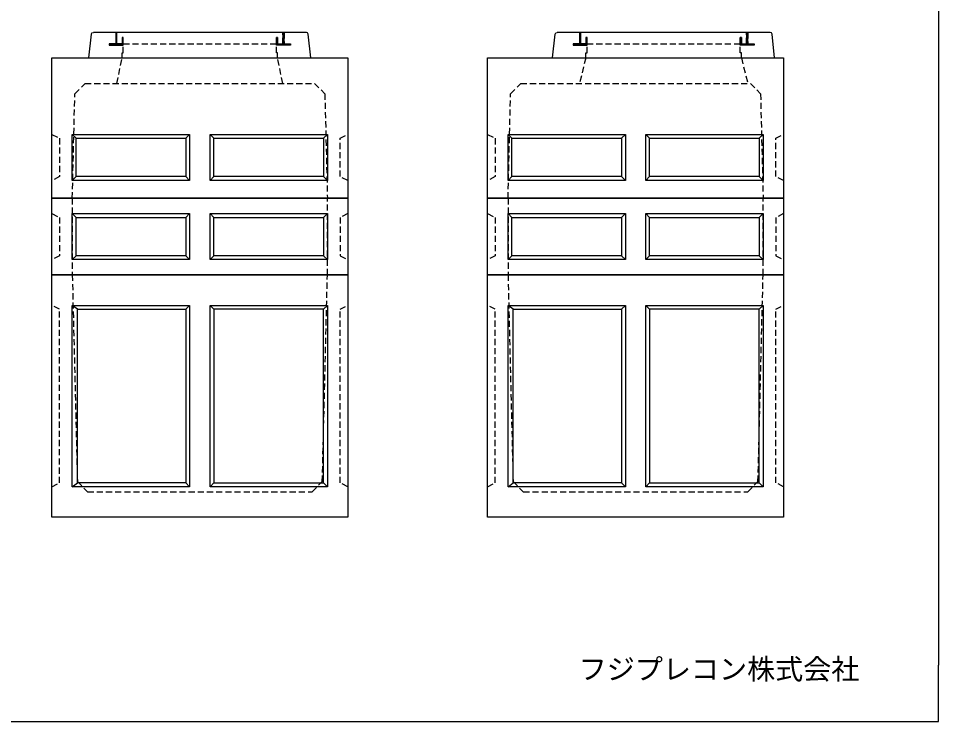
# Model space of a CAD drawing. Units: millimetres, scale not verified. Extents: x -3704 to 3796, y -2790 to 2696.
# Drawn here: x 189 to 3796, y -2790 to -35 of the extents above; entities that cross this region are included whole.
import ezdxf
from ezdxf.enums import TextEntityAlignment as Align

# ---------------------------------------------------------------- set-up
doc = ezdxf.new("R2010")
doc.units = ezdxf.units.MM
doc.header["$LTSCALE"] = 20
doc.linetypes.add('DASHED1', pattern=[1.8, 1.2, -0.6])
doc.layers.add('0-0_レイヤ_1', color=7, linetype='Continuous')
doc.styles.add('ＭＳ ゴシック', font='')
doc.styles.get('ＭＳ ゴシック').set_extended_font_data('MS Gothic')

msp = doc.modelspace()

# ---------------------------------------------------------------- linework, layer by layer
at = {"layer": '0-0_レイヤ_1'}
for p, q in [((3795.88, 2646.47), (3795.88, -2568.82)), ((464.88, -190), (474.88, -97.5)), ((1317.38, -90), (482.38, -90)), ((569.88, -90), (569.88, -135)), ((574.88, -90), (569.88, -90)), ((569.88, -92), (574.88, -92)), ((569.88, -94), (574.88, -94)), ((569.88, -96), (574.88, -96)), ((569.88, -98), (574.88, -98)), ((569.88, -100), (574.88, -100)), ((569.88, -102), (574.88, -102)), ((569.88, -104), (574.88, -104)), ((569.88, -106), (574.88, -106)), ((569.88, -108), (574.88, -108)), ((574.88, -135), (574.88, -90)), ((1224.88, -90), (1224.88, -135)), ((1229.88, -90), (1224.88, -90)), ((1224.88, -92), (1229.88, -92)), ((1224.88, -94), (1229.88, -94)), ((1224.88, -96), (1229.88, -96)), ((1224.88, -98), (1229.88, -98)), ((1224.88, -100), (1229.88, -100)), ((1224.88, -102), (1229.88, -102)), ((1224.88, -104), (1229.88, -104)), ((1224.88, -106), (1229.88, -106)), ((1224.88, -108), (1229.88, -108)), ((1229.88, -135), (1229.88, -90)), ((1334.88, -190), (1324.88, -97.5)), ((2282.88, -190), (2292.88, -97.5)), ((3135.38, -90), (2300.38, -90)), ((2387.88, -90), (2387.88, -135)), ((2392.88, -90), (2387.88, -90)), ((2387.88, -92), (2392.88, -92)), ((2387.88, -94), (2392.88, -94)), ((2387.88, -96), (2392.88, -96)), ((2387.88, -98), (2392.88, -98)), ((2387.88, -100), (2392.88, -100)), ((2387.88, -102), (2392.88, -102)), ((2387.88, -104), (2392.88, -104)), ((2387.88, -106), (2392.88, -106)), ((2387.88, -108), (2392.88, -108)), ((2392.88, -135), (2392.88, -90)), ((3042.88, -90), (3042.88, -135)), ((3047.88, -90), (3042.88, -90)), ((3042.88, -92), (3047.88, -92)), ((3042.88, -94), (3047.88, -94)), ((3042.88, -96), (3047.88, -96)), ((3042.88, -98), (3047.88, -98)), ((3042.88, -100), (3047.88, -100)), ((3042.88, -102), (3047.88, -102)), ((3042.88, -104), (3047.88, -104)), ((3042.88, -106), (3047.88, -106)), ((3042.88, -108), (3047.88, -108)), ((3047.88, -135), (3047.88, -90)), ((3152.88, -190), (3142.88, -97.5)), ((544.88, -135), (544.88, -140)), ((594.88, -135), (544.88, -135)), ((544.88, -136), (594.88, -136)), ((544.88, -138), (594.88, -138)), ((544.88, -140), (594.88, -140)), ((544.88, -140), (594.88, -140)), ((569.88, -110), (574.88, -110)), ((569.88, -112), (574.88, -112)), ((569.88, -114), (574.88, -114)), ((569.88, -116), (574.88, -116)), ((569.88, -118), (574.88, -118)), ((569.88, -120), (574.88, -120)), ((569.88, -122), (574.88, -122)), ((569.88, -124), (574.88, -124)), ((569.88, -126), (574.88, -126)), ((569.88, -128), (574.88, -128)), ((569.88, -130), (574.88, -130)), ((569.88, -132), (574.88, -132)), ((569.88, -134), (574.88, -134)), ((594.88, -110), (599.88, -110)), ((594.88, -110), (594.88, -140)), ((599.88, -110), (594.88, -110)), ((594.88, -112), (599.88, -112)), ((594.88, -114), (599.88, -114)), ((594.88, -116), (599.88, -116)), ((594.88, -118), (599.88, -118)), ((594.88, -120), (599.88, -120)), ((594.88, -122), (599.88, -122)), ((594.88, -124), (599.88, -124)), ((594.88, -126), (599.88, -126)), ((594.88, -128), (599.88, -128)), ((594.88, -130), (599.88, -130)), ((594.88, -132), (599.88, -132)), ((594.88, -134), (599.88, -134)), ((594.88, -136), (599.88, -136)), ((594.88, -138), (599.88, -138)), ((594.88, -140), (599.88, -140)), ((594.88, -140), (599.88, -140)), ((599.88, -140), (599.88, -110)), ((1199.88, -110), (1204.88, -110)), ((1199.88, -110), (1199.88, -135)), ((1204.88, -110), (1199.88, -110)), ((1199.88, -112), (1204.88, -112)), ((1199.88, -114), (1204.88, -114)), ((1199.88, -116), (1204.88, -116)), ((1199.88, -118), (1204.88, -118)), ((1199.88, -120), (1204.88, -120)), ((1199.88, -122), (1204.88, -122)), ((1199.88, -124), (1204.88, -124)), ((1199.88, -126), (1204.88, -126)), ((1199.88, -128), (1204.88, -128)), ((1199.88, -130), (1204.88, -130)), ((1199.88, -132), (1204.88, -132)), ((1199.88, -134), (1204.88, -134)), ((1199.88, -140), (1199.88, -135)), ((1199.88, -135), (1254.88, -135)), ((1199.88, -135), (1204.88, -135)), ((1199.88, -136), (1254.88, -136)), ((1199.88, -138), (1254.88, -138)), ((1254.88, -140), (1199.88, -140)), ((1204.88, -135), (1204.88, -110)), ((1224.88, -110), (1229.88, -110)), ((1224.88, -112), (1229.88, -112)), ((1224.88, -114), (1229.88, -114)), ((1224.88, -116), (1229.88, -116)), ((1224.88, -118), (1229.88, -118)), ((1224.88, -120), (1229.88, -120)), ((1224.88, -122), (1229.88, -122)), ((1224.88, -124), (1229.88, -124)), ((1224.88, -126), (1229.88, -126)), ((1224.88, -128), (1229.88, -128)), ((1224.88, -130), (1229.88, -130)), ((1224.88, -132), (1229.88, -132)), ((1224.88, -134), (1229.88, -134)), ((1224.88, -135), (1229.88, -135)), ((1254.88, -135), (1254.88, -140)), ((2362.88, -135), (2362.88, -140)), ((2412.88, -135), (2362.88, -135)), ((2362.88, -136), (2412.88, -136)), ((2362.88, -138), (2412.88, -138)), ((2362.88, -140), (2412.88, -140)), ((2362.88, -140), (2412.88, -140)), ((2387.88, -110), (2392.88, -110)), ((2387.88, -112), (2392.88, -112)), ((2387.88, -114), (2392.88, -114)), ((2387.88, -116), (2392.88, -116)), ((2387.88, -118), (2392.88, -118)), ((2387.88, -120), (2392.88, -120)), ((2387.88, -122), (2392.88, -122)), ((2387.88, -124), (2392.88, -124)), ((2387.88, -126), (2392.88, -126)), ((2387.88, -128), (2392.88, -128)), ((2387.88, -130), (2392.88, -130)), ((2387.88, -132), (2392.88, -132)), ((2387.88, -134), (2392.88, -134)), ((2412.88, -110), (2417.88, -110)), ((2412.88, -110), (2412.88, -140)), ((2417.88, -110), (2412.88, -110)), ((2412.88, -112), (2417.88, -112)), ((2412.88, -114), (2417.88, -114)), ((2412.88, -116), (2417.88, -116)), ((2412.88, -118), (2417.88, -118)), ((2412.88, -120), (2417.88, -120)), ((2412.88, -122), (2417.88, -122)), ((2412.88, -124), (2417.88, -124)), ((2412.88, -126), (2417.88, -126)), ((2412.88, -128), (2417.88, -128)), ((2412.88, -130), (2417.88, -130)), ((2412.88, -132), (2417.88, -132)), ((2412.88, -134), (2417.88, -134)), ((2412.88, -136), (2417.88, -136)), ((2412.88, -138), (2417.88, -138)), ((2412.88, -140), (2417.88, -140)), ((2412.88, -140), (2417.88, -140)), ((2417.88, -140), (2417.88, -110)), ((3017.88, -110), (3022.88, -110)), ((3017.88, -110), (3017.88, -135)), ((3022.88, -110), (3017.88, -110)), ((3017.88, -112), (3022.88, -112)), ((3017.88, -114), (3022.88, -114)), ((3017.88, -116), (3022.88, -116)), ((3017.88, -118), (3022.88, -118)), ((3017.88, -120), (3022.88, -120)), ((3017.88, -122), (3022.88, -122)), ((3017.88, -124), (3022.88, -124)), ((3017.88, -126), (3022.88, -126)), ((3017.88, -128), (3022.88, -128)), ((3017.88, -130), (3022.88, -130)), ((3017.88, -132), (3022.88, -132)), ((3017.88, -134), (3022.88, -134)), ((3017.88, -140), (3017.88, -135)), ((3017.88, -135), (3072.88, -135)), ((3017.88, -135), (3022.88, -135)), ((3017.88, -136), (3072.88, -136)), ((3017.88, -138), (3072.88, -138)), ((3072.88, -140), (3017.88, -140)), ((3022.88, -135), (3022.88, -110)), ((3042.88, -110), (3047.88, -110)), ((3042.88, -112), (3047.88, -112)), ((3042.88, -114), (3047.88, -114)), ((3042.88, -116), (3047.88, -116)), ((3042.88, -118), (3047.88, -118)), ((3042.88, -120), (3047.88, -120)), ((3042.88, -122), (3047.88, -122)), ((3042.88, -124), (3047.88, -124)), ((3042.88, -126), (3047.88, -126)), ((3042.88, -128), (3047.88, -128)), ((3042.88, -130), (3047.88, -130)), ((3042.88, -132), (3047.88, -132)), ((3042.88, -134), (3047.88, -134)), ((3042.88, -135), (3047.88, -135)), ((3072.88, -135), (3072.88, -140)), ((414.88, -505), (399.88, -490)), ((844.88, -505), (859.88, -490)), ((939.88, -490), (954.88, -505)), ((1399.88, -490), (1384.88, -505)), ((2122.88, -505), (2107.88, -490)), ((2552.88, -505), (2567.88, -490)), ((2647.88, -490), (2662.88, -505)), ((3107.88, -490), (3092.88, -505)), ((859.88, -670), (844.88, -655)), ((1399.88, -670), (1384.88, -655)), ((2567.88, -670), (2552.88, -655)), ((3107.88, -670), (3092.88, -655)), ((1479.88, -740), (319.88, -740)), ((1479.88, -740), (319.88, -740)), ((319.88, -740), (1479.88, -740)), ((319.88, -740), (1479.88, -740)), ((3187.88, -740), (2027.88, -740)), ((3187.88, -740), (2027.88, -740)), ((2027.88, -740), (3187.88, -740)), ((2027.88, -740), (3187.88, -740)), ((844.88, -815), (859.88, -800)), ((1384.88, -815), (1399.88, -800)), ((2552.88, -815), (2567.88, -800)), ((3092.88, -815), (3107.88, -800)), ((399.88, -980), (414.88, -965)), ((859.88, -980), (844.88, -965)), ((939.88, -980), (954.88, -965)), ((1399.88, -980), (1384.88, -965)), ((2107.88, -980), (2122.88, -965)), ((2567.88, -980), (2552.88, -965)), ((2647.88, -980), (2662.88, -965)), ((3107.88, -980), (3092.88, -965)), ((319.88, -1040), (1479.88, -1040)), ((2027.88, -1040), (3187.88, -1040)), ((419.88, -1175), (399.88, -1160)), ((844.88, -1175), (859.88, -1160)), ((954.88, -1175), (939.88, -1160)), ((1384.88, -1175), (1399.88, -1160)), ((2127.88, -1175), (2107.88, -1160)), ((2552.88, -1175), (2567.88, -1160)), ((2662.88, -1175), (2647.88, -1160)), ((3092.88, -1175), (3107.88, -1160)), ((859.88, -1870), (844.88, -1855)), ((1399.88, -1870), (1384.88, -1855)), ((2567.88, -1870), (2552.88, -1855)), ((3107.88, -1870), (3092.88, -1855)), ((3795.88, -2740.32), (3795.88, -2568.82))]:
    msp.add_line(p, q, dxfattribs=at)
at = {"layer": '0-0_レイヤ_1', "linetype": 'DASHED1'}
for p, q in [((569.88, -90), (569.88, -135)), ((574.88, -90), (569.88, -90)), ((574.88, -135), (574.88, -90)), ((1224.88, -90), (1229.88, -90)), ((1224.88, -135), (1224.88, -90)), ((1229.88, -90), (1229.88, -135)), ((2387.88, -90), (2387.88, -135)), ((2392.88, -90), (2387.88, -90)), ((2392.88, -135), (2392.88, -90)), ((3042.88, -90), (3047.88, -90)), ((3042.88, -135), (3042.88, -90)), ((3047.88, -90), (3047.88, -135)), ((544.88, -135), (544.88, -140)), ((569.88, -135), (544.88, -135)), ((544.88, -140), (599.88, -140)), ((594.88, -135), (574.88, -135)), ((594.88, -110), (594.88, -135)), ((599.88, -110), (594.88, -110)), ((599.88, -170), (599.88, -110)), ((599.88, -135), (1199.88, -135)), ((1199.88, -110), (1204.88, -110)), ((1199.88, -170), (1199.88, -110)), ((1254.88, -140), (1199.88, -140)), ((1204.88, -110), (1204.88, -135)), ((1204.88, -135), (1224.88, -135)), ((1229.88, -135), (1254.88, -135)), ((1254.88, -135), (1254.88, -140)), ((2362.88, -135), (2362.88, -140)), ((2387.88, -135), (2362.88, -135)), ((2362.88, -140), (2417.88, -140)), ((2412.88, -135), (2392.88, -135)), ((2412.88, -110), (2412.88, -135)), ((2417.88, -110), (2412.88, -110)), ((2417.88, -170), (2417.88, -110)), ((2417.88, -135), (3017.88, -135)), ((3017.88, -110), (3022.88, -110)), ((3017.88, -170), (3017.88, -110)), ((3072.88, -140), (3017.88, -140)), ((3022.88, -110), (3022.88, -135)), ((3022.88, -135), (3042.88, -135)), ((3047.88, -135), (3072.88, -135)), ((3072.88, -135), (3072.88, -140)), ((594.88, -170), (599.88, -170)), ((594.88, -190), (594.88, -170)), ((1204.88, -170), (1199.88, -170)), ((1204.88, -190), (1204.88, -170)), ((2412.88, -170), (2417.88, -170)), ((2412.88, -190), (2412.88, -170)), ((3022.88, -170), (3017.88, -170)), ((3022.88, -190), (3022.88, -170)), ((574.88, -290), (594.88, -190)), ((1224.88, -290), (1204.88, -190)), ((2412.88, -190), (2387.88, -290)), ((3022.88, -190), (3047.88, -290)), ((399.88, -740), (399.88, -1040)), ((1399.88, -1040), (1399.88, -740)), ((2107.88, -740), (2107.88, -1040)), ((3107.88, -1040), (3107.88, -740))]:
    msp.add_line(p, q, dxfattribs=at)
at = {"layer": '0-0_レイヤ_1'}
for points in [[(474.88, -97.5), (476.89, -92.18), (482.38, -90)], [(1324.88, -97.5), (1322.43, -91.85), (1317.38, -90)], [(2292.88, -97.5), (2294.89, -92.18), (2300.38, -90)], [(3142.88, -97.5), (3140.43, -91.85), (3135.38, -90)], [(399.88, -670), (414.88, -655), (414.88, -505), (844.88, -505), (844.88, -655), (414.88, -655)], [(939.88, -670), (939.88, -490), (1399.88, -490), (1399.88, -670), (939.88, -670), (954.88, -655), (954.88, -505), (1384.88, -505), (1384.88, -655), (954.88, -655)], [(2107.88, -670), (2122.88, -655), (2122.88, -505), (2552.88, -505), (2552.88, -655), (2122.88, -655)], [(2647.88, -670), (2647.88, -490), (3107.88, -490), (3107.88, -670), (2647.88, -670), (2662.88, -655), (2662.88, -505), (3092.88, -505), (3092.88, -655), (2662.88, -655)], [(399.88, -800), (414.88, -815), (844.88, -815), (844.88, -965), (414.88, -965), (414.88, -815)], [(939.88, -800), (954.88, -815), (1384.88, -815), (1384.88, -965), (954.88, -965), (954.88, -815)], [(2107.88, -800), (2122.88, -815), (2552.88, -815), (2552.88, -965), (2122.88, -965), (2122.88, -815)], [(2647.88, -800), (2662.88, -815), (3092.88, -815), (3092.88, -965), (2662.88, -965), (2662.88, -815)], [(1479.88, -1040), (319.88, -1040), (1479.88, -1040)], [(3187.88, -1040), (2027.88, -1040), (3187.88, -1040)], [(399.88, -1870), (419.88, -1855), (419.88, -1175), (844.88, -1175), (844.88, -1855), (419.88, -1855)], [(939.88, -1870), (954.88, -1855), (1384.88, -1855), (1384.88, -1175), (954.88, -1175), (954.88, -1855)], [(2107.88, -1870), (2127.88, -1855), (2127.88, -1175), (2552.88, -1175), (2552.88, -1855), (2127.88, -1855)], [(2647.88, -1870), (2662.88, -1855), (3092.88, -1855), (3092.88, -1175), (2662.88, -1175), (2662.88, -1855)], [(-3532.94, -2790.32), (3545.88, -2790.32), (3795.88, -2790.32), (3795.88, -2740.32)]]:
    msp.add_lwpolyline(points, dxfattribs=at)
for points in [[(319.88, -740), (319.88, -190), (1479.88, -190), (1479.88, -740)], [(2027.88, -740), (2027.88, -190), (3187.88, -190), (3187.88, -740)], [(399.88, -670), (399.88, -490), (859.88, -490), (859.88, -670)], [(2107.88, -670), (2107.88, -490), (2567.88, -490), (2567.88, -670)], [(319.88, -1040), (319.88, -740), (1479.88, -740), (1479.88, -1040)], [(2027.88, -1040), (2027.88, -740), (3187.88, -740), (3187.88, -1040)], [(399.88, -800), (859.88, -800), (859.88, -980), (399.88, -980)], [(939.88, -800), (1399.88, -800), (1399.88, -980), (939.88, -980)], [(2107.88, -800), (2567.88, -800), (2567.88, -980), (2107.88, -980)], [(2647.88, -800), (3107.88, -800), (3107.88, -980), (2647.88, -980)], [(1479.88, -1990), (319.88, -1990), (319.88, -1040), (1479.88, -1040)], [(3187.88, -1990), (2027.88, -1990), (2027.88, -1040), (3187.88, -1040)], [(399.88, -1870), (399.88, -1160), (859.88, -1160), (859.88, -1870)], [(939.88, -1870), (939.88, -1160), (1399.88, -1160), (1399.88, -1870)], [(2107.88, -1870), (2107.88, -1160), (2567.88, -1160), (2567.88, -1870)], [(2647.88, -1870), (2647.88, -1160), (3107.88, -1160), (3107.88, -1870)]]:
    msp.add_lwpolyline(points, close=True, dxfattribs=at)
at = {"layer": '0-0_レイヤ_1', "linetype": 'DASHED1'}
for points in [[(399.88, -740), (409.88, -330), (449.88, -290), (1349.88, -290), (1389.88, -330), (1399.88, -740)], [(2107.88, -740), (2117.88, -330), (2157.88, -290), (3057.88, -290), (3097.88, -330), (3107.88, -740)], [(319.88, -490), (349.88, -505), (349.88, -655), (319.88, -670)], [(1479.88, -670), (1449.88, -655), (1449.88, -505), (1479.88, -490)], [(2027.88, -490), (2057.88, -505), (2057.88, -655), (2027.88, -670)], [(3187.88, -670), (3157.88, -655), (3157.88, -505), (3187.88, -490)], [(319.88, -800), (349.88, -815), (349.88, -965), (319.88, -980)], [(1479.88, -800), (1449.88, -815), (1449.88, -965), (1479.88, -980)], [(2027.88, -800), (2057.88, -815), (2057.88, -965), (2027.88, -980)], [(3187.88, -800), (3157.88, -815), (3157.88, -965), (3187.88, -980)], [(399.88, -1040), (419.88, -1850), (459.88, -1890), (1339.88, -1890), (1379.88, -1850), (1399.88, -1040)], [(2107.88, -1040), (2127.88, -1850), (2167.88, -1890), (3047.88, -1890), (3087.88, -1850), (3107.88, -1040)], [(319.88, -1870), (349.88, -1855), (349.88, -1175), (319.88, -1160)], [(1479.88, -1870), (1449.88, -1855), (1449.88, -1175), (1479.88, -1160)], [(2027.88, -1870), (2057.88, -1855), (2057.88, -1175), (2027.88, -1160)], [(3187.88, -1870), (3157.88, -1855), (3157.88, -1175), (3187.88, -1160)]]:
    msp.add_lwpolyline(points, dxfattribs=at)

# ---------------------------------------------------------------- texts
at = {"layer": '0-0_レイヤ_1', "style": 'ＭＳ ゴシック'}
msp.add_text('フジプレコン株式会社', height=80.65, dxfattribs=at).set_placement((2385.06, -2649.21), align=Align.BOTTOM_LEFT)

doc.saveas('drawing.dxf')
